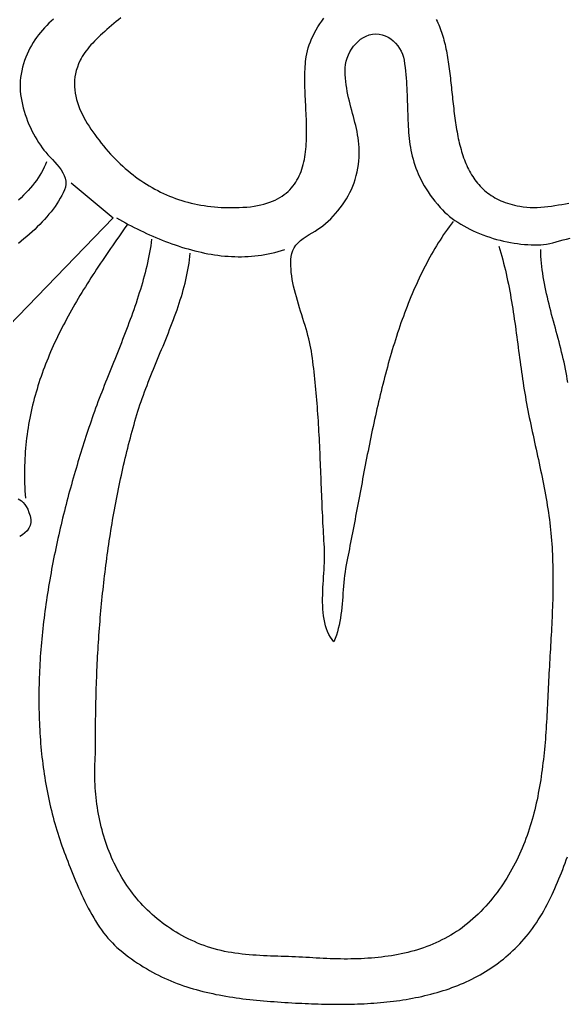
# Model space of a CAD drawing. Header units: millimetres. Extents: x 26 to 701, y 23 to 715.
# Drawn here: x 261.9 to 418.1, y 23.2 to 304.2 of the extents above; entities that cross this region are included whole.
import ezdxf

# ---------------------------------------------------------------- set-up
doc = ezdxf.new("R2010")
doc.units = ezdxf.units.MM
doc.layers.add('0_0_0', color=3, linetype='Continuous')

msp = doc.modelspace()

# ---------------------------------------------------------------- linework, layer by layer
at = {"layer": '0_0_0'}
for points in [[(271.55, 304.42), (270.89, 303.82), (270.24, 303.21), (269.61, 302.58), (268.99, 301.94), (268.4, 301.28), (267.82, 300.61), (267.26, 299.91), (266.72, 299.2), (266.21, 298.46), (265.71, 297.7), (265.24, 296.92), (264.8, 296.11), (264.38, 295.28), (263.99, 294.42), (263.63, 293.54), (263.3, 292.62), (263, 291.68), (262.73, 290.7), (262.49, 289.69), (262.29, 288.65), (262.15, 287.71), (262.06, 286.77), (262.02, 285.82), (262.02, 284.86), (262.06, 283.9), (262.15, 282.93), (262.28, 281.96), (262.45, 281), (262.65, 280.03), (262.88, 279.07), (263.15, 278.11), (263.45, 277.16), (263.78, 276.22), (264.14, 275.29), (264.53, 274.37), (264.93, 273.46), (265.36, 272.57), (265.81, 271.7), (266.28, 270.84), (266.77, 270.01), (267.27, 269.2), (267.79, 268.41), (268.31, 267.65), (268.79, 267.03), (269.33, 266.39), (269.93, 265.72), (270.57, 265.04), (271.22, 264.34), (271.88, 263.62), (272.52, 262.88), (273.13, 262.13), (273.68, 261.36), (274.17, 260.57), (274.58, 259.78), (274.87, 258.97), (275.05, 258.15), (275.09, 257.33), (274.98, 256.49), (274.69, 255.65), (274.31, 254.85), (273.91, 254.06), (273.46, 253.27), (272.99, 252.49), (272.49, 251.72), (271.97, 250.96), (271.41, 250.2), (270.83, 249.45), (270.23, 248.71), (269.6, 247.98), (268.96, 247.25), (268.29, 246.53), (267.6, 245.82), (266.89, 245.11), (266.17, 244.41), (265.42, 243.72), (264.67, 243.03), (263.9, 242.35), (263.11, 241.67), (262.32, 241.01), (261.51, 240.35)], [(290.71, 304.8), (290.04, 304.24), (289.36, 303.68), (288.7, 303.12), (288.04, 302.56), (287.39, 302.01), (286.76, 301.45), (286.13, 300.9), (285.52, 300.34), (284.93, 299.79), (284.35, 299.24), (283.79, 298.69), (283.24, 298.14), (282.72, 297.59), (282.22, 297.04), (281.74, 296.49), (281.28, 295.94), (280.85, 295.39), (280.45, 294.84), (280.07, 294.29), (279.73, 293.75), (279.41, 293.2), (279.13, 292.65), (278.69, 291.68), (278.33, 290.72), (278.03, 289.77), (277.81, 288.83), (277.64, 287.89), (277.54, 286.95), (277.5, 286.03), (277.51, 285.11), (277.58, 284.2), (277.7, 283.29), (277.87, 282.39), (278.08, 281.5), (278.34, 280.62), (278.64, 279.75), (278.98, 278.88), (279.35, 278.02), (279.76, 277.17), (280.19, 276.32), (280.66, 275.49), (281.15, 274.66), (281.67, 273.84), (282.2, 273.03), (282.75, 272.23), (283.32, 271.43), (283.9, 270.65), (284.53, 269.82), (285.17, 269), (285.82, 268.2), (286.48, 267.42), (287.14, 266.66), (287.81, 265.91), (288.49, 265.18), (289.18, 264.47), (289.88, 263.78), (290.58, 263.1), (291.29, 262.44), (292.01, 261.8), (292.73, 261.17), (293.47, 260.56), (294.21, 259.97), (294.96, 259.4), (295.72, 258.84), (296.48, 258.31), (297.26, 257.79), (298.04, 257.28), (298.83, 256.8), (299.63, 256.33), (300.44, 255.88), (301.26, 255.45), (302.08, 255.04), (302.91, 254.65), (303.75, 254.27), (304.6, 253.91), (305.46, 253.57), (306.33, 253.25), (307.2, 252.94), (308.09, 252.66), (308.98, 252.39), (309.88, 252.14), (310.79, 251.91), (311.71, 251.7), (312.64, 251.5), (313.58, 251.33), (314.52, 251.17), (315.48, 251.03), (316.44, 250.92), (317.41, 250.82), (318.39, 250.73), (319.39, 250.67), (320.39, 250.63), (321.39, 250.6), (322.41, 250.6), (323.44, 250.61), (324.48, 250.64), (325.52, 250.69), (326.64, 250.77), (327.71, 250.88), (328.74, 251.02), (329.72, 251.19), (330.66, 251.39), (331.56, 251.62), (332.41, 251.87), (333.23, 252.15), (334.01, 252.45), (334.75, 252.78), (335.45, 253.13), (336.12, 253.51), (336.75, 253.91), (337.34, 254.33), (337.91, 254.78), (338.44, 255.24), (338.94, 255.73), (339.4, 256.23), (339.84, 256.76), (340.25, 257.3), (340.63, 257.87), (340.98, 258.45), (341.31, 259.04), (341.61, 259.65), (341.89, 260.28), (342.14, 260.93), (342.37, 261.58), (342.58, 262.25), (342.77, 262.94), (342.94, 263.63), (343.09, 264.34), (343.22, 265.06), (343.33, 265.79), (343.43, 266.53), (343.51, 267.28), (343.58, 268.03), (343.63, 268.8), (343.67, 269.57), (343.7, 270.35), (343.72, 271.13), (343.73, 271.92), (343.73, 272.72), (343.72, 273.52), (343.71, 274.32), (343.68, 275.12), (343.66, 275.93), (343.63, 276.74), (343.59, 277.55), (343.55, 278.36), (343.51, 279.17), (343.47, 279.98), (343.43, 280.79), (343.39, 281.59), (343.35, 282.39), (343.32, 283.19), (343.28, 283.99), (343.26, 284.78), (343.24, 285.56), (343.22, 286.34), (343.21, 287.11), (343.21, 287.87), (343.22, 288.63), (343.24, 289.38), (343.27, 290.12), (343.32, 290.84), (343.37, 291.56), (343.44, 292.27), (343.52, 292.97), (343.62, 293.65), (343.78, 294.49), (343.97, 295.34), (344.21, 296.2), (344.49, 297.07), (344.81, 297.93), (345.17, 298.8), (345.57, 299.66), (346, 300.52), (346.46, 301.38), (346.96, 302.22), (347.49, 303.05), (348.05, 303.86), (348.63, 304.66)], [(380.69, 304.34), (380.94, 303.84), (381.18, 303.33), (381.41, 302.81), (381.63, 302.29), (381.84, 301.75), (382.04, 301.2), (382.23, 300.65), (382.41, 300.09), (382.59, 299.52), (382.75, 298.94), (382.91, 298.36), (383.06, 297.77), (383.21, 297.17), (383.34, 296.57), (383.48, 295.96), (383.6, 295.34), (383.72, 294.72), (383.83, 294.09), (383.94, 293.46), (384.05, 292.83), (384.15, 292.18), (384.24, 291.54), (384.33, 290.89), (384.42, 290.24), (384.5, 289.58), (384.59, 288.92), (384.66, 288.26), (384.74, 287.59), (384.82, 286.93), (384.89, 286.26), (384.96, 285.59), (385.03, 284.92), (385.1, 284.24), (385.17, 283.57), (385.24, 282.89), (385.31, 282.22), (385.38, 281.54), (385.46, 280.87), (385.53, 280.19), (385.6, 279.52), (385.68, 278.85), (385.76, 278.17), (385.84, 277.5), (385.93, 276.84), (386.01, 276.17), (386.11, 275.51), (386.2, 274.85), (386.3, 274.19), (386.41, 273.53), (386.51, 272.88), (386.63, 272.23), (386.75, 271.59), (386.87, 270.95), (387, 270.32), (387.14, 269.69), (387.29, 269.06), (387.44, 268.44), (387.6, 267.83), (387.77, 267.22), (387.94, 266.62), (388.13, 266.03), (388.32, 265.44), (388.52, 264.86), (388.73, 264.28), (388.95, 263.72), (389.18, 263.16), (389.42, 262.61), (389.67, 262.07), (389.94, 261.54), (390.21, 261.01), (390.5, 260.5), (390.79, 259.99), (391.1, 259.5), (391.43, 259.01), (391.76, 258.54), (392.11, 258.07), (392.47, 257.62), (392.85, 257.18), (393.24, 256.75), (393.64, 256.33), (394.06, 255.92), (394.5, 255.53), (394.95, 255.15), (395.41, 254.78), (395.9, 254.42), (396.39, 254.08), (396.91, 253.75), (397.44, 253.44), (397.99, 253.14), (398.56, 252.85), (399.15, 252.58), (399.75, 252.33), (400.37, 252.08), (401.02, 251.86), (401.68, 251.65), (402.36, 251.46), (403.06, 251.28), (403.78, 251.12), (404.52, 250.98), (405.52, 250.83), (406.52, 250.72), (407.52, 250.67), (408.53, 250.65), (409.54, 250.67), (410.54, 250.73), (411.55, 250.81), (412.56, 250.92), (413.56, 251.05), (414.56, 251.2), (415.56, 251.37), (416.56, 251.54), (417.54, 251.73), (418.52, 251.91)], [(385.52, 246.65), (384.97, 245.91), (384.42, 245.17), (383.88, 244.42), (383.34, 243.66), (382.82, 242.89), (382.3, 242.11), (381.79, 241.33), (381.29, 240.54), (380.8, 239.74), (380.31, 238.93), (379.83, 238.12), (379.36, 237.29), (378.9, 236.47), (378.44, 235.63), (377.99, 234.79), (377.54, 233.94), (377.11, 233.08), (376.68, 232.22), (376.26, 231.35), (375.84, 230.48), (375.43, 229.6), (375.03, 228.71), (374.63, 227.82), (374.24, 226.93), (373.85, 226.02), (373.47, 225.12), (373.1, 224.2), (372.74, 223.29), (372.37, 222.36), (372.02, 221.44), (371.67, 220.5), (371.33, 219.57), (370.99, 218.63), (370.65, 217.68), (370.33, 216.74), (370, 215.78), (369.68, 214.83), (369.37, 213.87), (369.06, 212.91), (368.76, 211.94), (368.46, 210.97), (368.17, 210), (367.88, 209.02), (367.59, 208.04), (367.31, 207.06), (367.04, 206.08), (366.77, 205.1), (366.5, 204.11), (366.23, 203.12), (365.97, 202.13), (365.72, 201.14), (365.46, 200.14), (365.21, 199.14), (364.97, 198.15), (364.73, 197.15), (364.49, 196.15), (364.25, 195.15), (364.02, 194.15), (363.79, 193.14), (363.56, 192.14), (363.34, 191.14), (363.12, 190.14), (362.9, 189.13), (362.69, 188.13), (362.47, 187.13), (362.26, 186.12), (362.06, 185.12), (361.85, 184.12), (361.65, 183.12), (361.45, 182.12), (361.25, 181.12), (361.05, 180.12), (360.85, 179.13), (360.66, 178.13), (360.47, 177.14), (360.28, 176.15), (360.09, 175.16), (359.9, 174.17), (359.71, 173.18), (359.53, 172.2), (359.34, 171.22), (359.16, 170.24), (358.98, 169.27), (358.79, 168.29), (358.61, 167.32), (358.43, 166.36), (358.25, 165.39), (358.07, 164.43), (357.89, 163.48), (357.72, 162.52), (357.54, 161.57), (357.36, 160.63), (357.18, 159.69), (357, 158.75), (356.82, 157.82), (356.64, 156.89), (356.46, 155.97), (356.28, 155.05), (356.1, 154.14), (355.92, 153.23), (355.74, 152.32), (355.56, 151.43), (355.37, 150.53), (355.19, 149.65), (355, 148.65), (354.83, 147.65), (354.68, 146.65), (354.56, 145.64), (354.45, 144.62), (354.35, 143.6), (354.26, 142.58), (354.18, 141.56), (354.1, 140.54), (354.02, 139.52), (353.94, 138.5), (353.85, 137.48), (353.75, 136.46), (353.64, 135.45), (353.51, 134.44), (353.36, 133.44), (353.19, 132.44), (353, 131.45), (352.77, 130.47), (352.52, 129.5), (352.23, 128.54), (351.9, 127.59), (351.52, 126.65), (350.98, 127.32), (350.51, 128.04), (350.08, 128.8), (349.71, 129.6), (349.4, 130.43), (349.13, 131.29), (348.9, 132.19), (348.72, 133.11), (348.57, 134.06), (348.46, 135.03), (348.38, 136.01), (348.33, 137.01), (348.3, 138.03), (348.3, 139.05), (348.31, 140.08), (348.34, 141.12), (348.39, 142.16), (348.45, 143.19), (348.51, 144.22), (348.57, 145.24), (348.64, 146.26), (348.7, 147.26), (348.76, 148.24), (348.81, 149.2), (348.85, 150.15), (348.87, 151.07), (348.87, 151.96), (348.86, 152.82), (348.81, 153.65), (348.75, 154.64), (348.68, 155.64), (348.62, 156.64), (348.57, 157.63), (348.51, 158.63), (348.46, 159.63), (348.4, 160.63), (348.35, 161.63), (348.31, 162.63), (348.26, 163.63), (348.21, 164.63), (348.17, 165.63), (348.13, 166.64), (348.08, 167.64), (348.04, 168.64), (348, 169.65), (347.96, 170.65), (347.92, 171.66), (347.88, 172.66), (347.84, 173.66), (347.8, 174.67), (347.76, 175.67), (347.72, 176.68), (347.68, 177.68), (347.64, 178.69), (347.59, 179.69), (347.55, 180.7), (347.5, 181.7), (347.46, 182.71), (347.41, 183.71), (347.36, 184.72), (347.31, 185.72), (347.25, 186.73), (347.2, 187.73), (347.14, 188.73), (347.08, 189.74), (347.01, 190.74), (346.95, 191.74), (346.88, 192.74), (346.8, 193.74), (346.73, 194.74), (346.65, 195.74), (346.57, 196.74), (346.48, 197.74), (346.39, 198.74), (346.3, 199.73), (346.2, 200.73), (346.09, 201.72), (345.99, 202.72), (345.88, 203.71), (345.76, 204.7), (345.64, 205.69), (345.51, 206.68), (345.38, 207.67), (345.24, 208.66), (345.1, 209.65), (344.96, 210.49), (344.78, 211.37), (344.58, 212.26), (344.36, 213.17), (344.11, 214.11), (343.84, 215.06), (343.56, 216.02), (343.27, 217), (342.96, 217.99), (342.65, 219), (342.33, 220.01), (342.01, 221.02), (341.7, 222.04), (341.39, 223.06), (341.09, 224.09), (340.8, 225.11), (340.53, 226.13), (340.27, 227.14), (340.03, 228.15), (339.82, 229.15), (339.64, 230.14), (339.48, 231.12), (339.36, 232.08), (339.28, 233.03), (339.23, 233.96), (339.23, 234.87), (339.27, 235.76), (339.36, 236.63), (339.5, 237.47), (339.76, 238.33), (340.16, 239.12), (340.68, 239.86), (341.31, 240.54), (342.02, 241.18), (342.79, 241.78), (343.6, 242.35), (344.44, 242.89), (345.29, 243.41), (346.13, 243.92), (346.93, 244.42), (347.68, 244.92), (348.35, 245.43), (349.12, 246.07), (349.87, 246.75), (350.6, 247.45), (351.32, 248.19), (352.01, 248.95), (352.68, 249.73), (353.33, 250.55), (353.94, 251.38), (354.53, 252.23), (355.08, 253.11), (355.6, 254), (356.08, 254.9), (356.52, 255.82), (356.92, 256.75), (357.28, 257.7), (357.59, 258.65), (357.9, 259.76), (358.16, 260.84), (358.36, 261.9), (358.53, 262.94), (358.64, 263.95), (358.71, 264.94), (358.75, 265.91), (358.75, 266.86), (358.71, 267.8), (358.64, 268.72), (358.55, 269.63), (358.42, 270.53), (358.28, 271.41), (358.11, 272.29), (357.93, 273.17), (357.73, 274.04), (357.52, 274.9), (357.3, 275.77), (357.07, 276.63), (356.84, 277.5), (356.61, 278.37), (356.38, 279.24), (356.15, 280.12), (355.93, 281.01), (355.72, 281.91), (355.52, 282.82), (355.33, 283.74), (355.17, 284.68), (355.02, 285.64), (354.89, 286.61), (354.79, 287.6), (354.72, 288.61), (354.68, 289.65), (354.71, 290.55), (354.82, 291.46), (355.01, 292.38), (355.29, 293.28), (355.64, 294.17), (356.06, 295.04), (356.55, 295.87), (357.11, 296.65), (357.73, 297.38), (358.4, 298.05), (359.13, 298.64), (359.92, 299.15), (360.74, 299.57), (361.62, 299.89), (362.53, 300.11), (363.47, 300.19), (364.39, 300.14), (365.28, 299.96), (366.14, 299.66), (366.96, 299.26), (367.73, 298.77), (368.45, 298.19), (369.11, 297.53), (369.71, 296.82), (370.24, 296.05), (370.69, 295.23), (371.06, 294.39), (371.34, 293.52), (371.53, 292.65), (371.68, 291.61), (371.82, 290.58), (371.93, 289.57), (372.04, 288.57), (372.12, 287.58), (372.2, 286.6), (372.26, 285.63), (372.32, 284.67), (372.36, 283.72), (372.4, 282.78), (372.43, 281.85), (372.46, 280.92), (372.49, 280.01), (372.51, 279.1), (372.54, 278.2), (372.56, 277.31), (372.59, 276.42), (372.62, 275.54), (372.66, 274.66), (372.71, 273.79), (372.76, 272.93), (372.83, 272.06), (372.9, 271.21), (372.99, 270.35), (373.09, 269.5), (373.21, 268.65), (373.35, 267.8), (373.5, 266.96), (373.68, 266.11), (373.87, 265.27), (374.09, 264.43), (374.33, 263.59), (374.6, 262.74), (374.89, 261.9), (375.22, 261.05), (375.57, 260.21), (375.95, 259.36), (376.37, 258.51), (376.82, 257.65), (377.31, 256.8), (377.83, 255.93), (378.39, 255.07), (378.99, 254.2), (379.64, 253.33), (380.32, 252.44), (381.05, 251.56), (381.82, 250.67), (382.45, 250), (383.11, 249.35), (383.8, 248.72), (384.52, 248.11), (385.27, 247.52), (386.05, 246.96), (386.86, 246.41), (387.69, 245.89), (388.54, 245.38), (389.41, 244.9), (390.31, 244.44), (391.22, 244), (392.14, 243.59), (393.08, 243.19), (394.04, 242.82), (395, 242.47), (395.98, 242.14), (396.96, 241.83), (397.94, 241.55), (398.94, 241.29), (399.93, 241.05), (400.92, 240.84), (401.92, 240.65), (402.91, 240.48), (403.89, 240.34), (404.87, 240.22), (405.84, 240.12), (406.81, 240.05), (407.76, 240), (408.69, 239.98), (409.62, 239.98), (410.52, 240.01), (411.33, 240.07), (412.18, 240.2), (413.07, 240.38), (413.99, 240.6), (414.94, 240.84), (415.91, 241.1), (416.9, 241.37), (417.9, 241.63), (418.9, 241.88)], [(269.52, 263.65), (269.23, 262.87), (268.9, 262.11), (268.53, 261.34), (268.12, 260.59), (267.67, 259.84), (267.19, 259.1), (266.68, 258.37), (266.13, 257.65), (265.56, 256.93), (264.95, 256.21), (264.32, 255.51), (263.66, 254.81), (262.97, 254.12), (262.26, 253.43), (261.53, 252.75)], [(276.52, 257.65), (288.52, 247.65), (250.52, 208.41)], [(289.52, 247.65), (290.35, 247.19), (291.18, 246.73), (292.02, 246.27), (292.86, 245.82), (293.71, 245.38), (294.57, 244.94), (295.43, 244.51), (296.3, 244.08), (297.18, 243.67), (298.06, 243.25), (298.94, 242.85), (299.84, 242.46), (300.73, 242.07), (301.63, 241.69), (302.54, 241.33), (303.45, 240.97), (304.36, 240.62), (305.28, 240.29), (306.2, 239.97), (307.13, 239.66), (308.06, 239.36), (308.99, 239.07), (309.92, 238.8), (310.86, 238.54), (311.8, 238.29), (312.75, 238.06), (313.69, 237.85), (314.64, 237.65), (315.59, 237.46), (316.54, 237.29), (317.49, 237.14), (318.45, 237.01), (319.4, 236.89), (320.36, 236.8), (321.32, 236.72), (322.28, 236.66), (323.23, 236.62), (324.19, 236.6), (325.15, 236.6), (326.11, 236.62), (327.07, 236.66), (328.02, 236.72), (328.98, 236.81), (329.94, 236.92), (330.89, 237.05), (331.84, 237.2), (332.8, 237.38), (333.75, 237.58), (334.69, 237.81), (335.64, 238.06), (336.58, 238.34), (337.52, 238.65)], [(292.52, 245.65), (291.92, 244.8), (291.32, 243.95), (290.72, 243.11), (290.12, 242.27), (289.53, 241.42), (288.94, 240.58), (288.36, 239.74), (287.78, 238.9), (287.2, 238.06), (286.62, 237.23), (286.06, 236.39), (285.49, 235.55), (284.93, 234.72), (284.37, 233.88), (283.82, 233.05), (283.28, 232.21), (282.73, 231.38), (282.2, 230.54), (281.66, 229.71), (281.14, 228.87), (280.62, 228.04), (280.1, 227.2), (279.59, 226.37), (279.08, 225.53), (278.58, 224.69), (278.09, 223.86), (277.6, 223.02), (277.12, 222.18), (276.64, 221.34), (276.18, 220.5), (275.71, 219.65), (275.26, 218.81), (274.81, 217.96), (274.36, 217.12), (273.93, 216.27), (273.5, 215.42), (273.08, 214.57), (272.66, 213.71), (272.25, 212.86), (271.85, 212), (271.46, 211.14), (271.08, 210.28), (270.7, 209.41), (270.33, 208.54), (269.97, 207.68), (269.61, 206.8), (269.27, 205.93), (268.93, 205.05), (268.6, 204.17), (268.29, 203.29), (267.97, 202.4), (267.67, 201.51), (267.38, 200.62), (267.09, 199.72), (266.82, 198.82), (266.55, 197.92), (266.3, 197.01), (266.05, 196.1), (265.81, 195.19), (265.58, 194.27), (265.37, 193.35), (265.16, 192.42), (264.96, 191.49), (264.77, 190.55), (264.6, 189.62), (264.43, 188.67), (264.27, 187.72), (264.13, 186.77), (263.99, 185.81), (263.87, 184.85), (263.75, 183.88), (263.65, 182.91), (263.56, 181.93), (263.48, 180.95), (263.41, 179.96), (263.36, 178.97), (263.31, 177.97), (263.28, 176.96), (263.26, 175.95), (263.25, 174.93), (263.25, 173.91), (263.26, 172.88), (263.29, 171.85), (263.33, 170.81), (263.38, 169.76), (263.45, 168.71), (263.52, 167.65)], [(299.52, 241.65), (299.39, 240.68), (299.25, 239.71), (299.09, 238.74), (298.92, 237.78), (298.73, 236.81), (298.54, 235.85), (298.33, 234.88), (298.11, 233.92), (297.88, 232.96), (297.64, 232), (297.39, 231.04), (297.14, 230.08), (296.87, 229.12), (296.59, 228.16), (296.3, 227.2), (296.01, 226.25), (295.71, 225.29), (295.4, 224.34), (295.08, 223.38), (294.76, 222.43), (294.43, 221.48), (294.1, 220.53), (293.76, 219.57), (293.41, 218.63), (293.06, 217.68), (292.71, 216.73), (292.35, 215.78), (291.99, 214.84), (291.62, 213.89), (291.25, 212.95), (290.88, 212), (290.51, 211.06), (290.14, 210.12), (289.76, 209.18), (289.38, 208.24), (289.01, 207.3), (288.63, 206.36), (288.25, 205.43), (287.88, 204.49), (287.5, 203.55), (287.13, 202.62), (286.75, 201.69), (286.38, 200.76), (286.01, 199.82), (285.65, 198.89), (285.29, 197.97), (284.93, 197.04), (284.57, 196.11), (284.22, 195.18), (283.88, 194.26), (283.54, 193.33), (283.2, 192.41), (282.87, 191.49), (282.55, 190.57), (282.23, 189.65), (281.94, 188.77), (281.64, 187.9), (281.35, 187.02), (281.06, 186.13), (280.77, 185.24), (280.48, 184.35), (280.19, 183.46), (279.91, 182.56), (279.62, 181.65), (279.34, 180.75), (279.06, 179.84), (278.78, 178.93), (278.5, 178.01), (278.23, 177.09), (277.95, 176.17), (277.68, 175.25), (277.41, 174.32), (277.15, 173.39), (276.88, 172.45), (276.62, 171.52), (276.36, 170.58), (276.11, 169.64), (275.85, 168.69), (275.6, 167.75), (275.35, 166.8), (275.1, 165.85), (274.86, 164.89), (274.62, 163.94), (274.38, 162.98), (274.14, 162.02), (273.91, 161.05), (273.68, 160.09), (273.45, 159.12), (273.23, 158.15), (273.01, 157.18), (272.79, 156.21), (272.58, 155.24), (272.37, 154.26), (272.16, 153.28), (271.96, 152.3), (271.76, 151.32), (271.56, 150.34), (271.37, 149.36), (271.18, 148.37), (271, 147.38), (270.82, 146.4), (270.64, 145.41), (270.47, 144.42), (270.3, 143.43), (270.13, 142.43), (269.97, 141.44), (269.81, 140.45), (269.66, 139.45), (269.51, 138.45), (269.37, 137.46), (269.23, 136.46), (269.09, 135.46), (268.96, 134.47), (268.84, 133.47), (268.72, 132.47), (268.6, 131.47), (268.49, 130.47), (268.38, 129.47), (268.28, 128.47), (268.18, 127.47), (268.09, 126.46), (268, 125.46), (267.92, 124.46), (267.84, 123.46), (267.77, 122.46), (267.71, 121.46), (267.65, 120.46), (267.59, 119.46), (267.54, 118.46), (267.5, 117.46), (267.46, 116.46), (267.42, 115.47), (267.4, 114.47), (267.37, 113.47), (267.36, 112.48), (267.35, 111.48), (267.34, 110.49), (267.35, 109.49), (267.35, 108.5), (267.37, 107.51), (267.39, 106.52), (267.42, 105.53), (267.45, 104.54), (267.49, 103.55), (267.53, 102.57), (267.58, 101.58), (267.64, 100.6), (267.71, 99.62), (267.78, 98.64), (267.86, 97.66), (267.94, 96.68), (268.04, 95.71), (268.13, 94.74), (268.24, 93.76), (268.35, 92.8), (268.47, 91.83), (268.6, 90.86), (268.73, 89.9), (268.88, 88.94), (269.02, 87.98), (269.18, 87.02), (269.34, 86.07), (269.51, 85.11), (269.69, 84.16), (269.88, 83.22), (270.07, 82.27), (270.27, 81.33), (270.48, 80.39), (270.7, 79.45), (270.92, 78.52), (271.16, 77.59), (271.4, 76.66), (271.65, 75.73), (271.9, 74.81), (272.17, 73.89), (272.44, 72.97), (272.72, 72.06), (273.01, 71.15), (273.31, 70.24), (273.62, 69.34), (273.93, 68.44), (274.26, 67.54), (274.59, 66.65), (274.91, 65.81), (275.24, 64.94), (275.58, 64.06), (275.92, 63.15), (276.28, 62.23), (276.65, 61.3), (277.03, 60.36), (277.42, 59.4), (277.82, 58.44), (278.24, 57.47), (278.66, 56.5), (279.09, 55.52), (279.54, 54.55), (280, 53.58), (280.47, 52.61), (280.95, 51.65), (281.44, 50.7), (281.94, 49.76), (282.46, 48.83), (282.99, 47.92), (283.53, 47.03), (284.08, 46.15), (284.64, 45.29), (285.22, 44.46), (285.81, 43.66), (286.42, 42.88), (287.03, 42.13), (287.66, 41.41), (288.31, 40.73), (288.96, 40.08), (289.63, 39.47), (290.45, 38.77), (291.27, 38.09), (292.1, 37.44), (292.93, 36.8), (293.76, 36.19), (294.6, 35.59), (295.45, 35.02), (296.3, 34.46), (297.15, 33.93), (298.01, 33.41), (298.87, 32.91), (299.73, 32.43), (300.6, 31.97), (301.47, 31.53), (302.35, 31.1), (303.23, 30.69), (304.12, 30.3), (305.01, 29.92), (305.9, 29.55), (306.8, 29.21), (307.7, 28.87), (308.61, 28.55), (309.52, 28.25), (310.43, 27.96), (311.35, 27.68), (312.27, 27.41), (313.2, 27.16), (314.13, 26.92), (315.06, 26.69), (316, 26.47), (316.94, 26.27), (317.88, 26.07), (318.83, 25.89), (319.78, 25.71), (320.73, 25.54), (321.69, 25.38), (322.65, 25.24), (323.62, 25.09), (324.58, 24.96), (325.56, 24.84), (326.53, 24.72), (327.51, 24.61), (328.49, 24.5), (329.48, 24.4), (330.46, 24.31), (331.46, 24.22), (332.45, 24.14), (333.45, 24.06), (334.45, 23.99), (335.46, 23.92), (336.46, 23.85), (337.47, 23.78), (338.49, 23.72), (339.5, 23.66), (340.52, 23.6), (341.45, 23.55), (342.38, 23.51), (343.31, 23.46), (344.24, 23.42), (345.17, 23.38), (346.11, 23.35), (347.04, 23.32), (347.98, 23.29), (348.92, 23.27), (349.85, 23.26), (350.79, 23.24), (351.73, 23.23), (352.67, 23.23), (353.61, 23.23), (354.54, 23.24), (355.48, 23.25), (356.42, 23.27), (357.35, 23.3), (358.29, 23.33), (359.22, 23.36), (360.16, 23.41), (361.09, 23.46), (362.02, 23.51), (362.95, 23.58), (363.87, 23.65), (364.8, 23.72), (365.72, 23.81), (366.64, 23.9), (367.56, 24), (368.48, 24.11), (369.39, 24.23), (370.3, 24.36), (371.21, 24.49), (372.11, 24.64), (373.01, 24.79), (373.91, 24.95), (374.8, 25.13), (375.69, 25.31), (376.58, 25.5), (377.46, 25.7), (378.34, 25.91), (379.21, 26.13), (380.08, 26.37), (380.94, 26.61), (381.8, 26.86), (382.66, 27.13), (383.51, 27.4), (384.35, 27.69), (385.19, 27.99), (386.02, 28.3), (386.84, 28.63), (387.67, 28.96), (388.48, 29.31), (389.29, 29.67), (390.09, 30.05), (390.88, 30.44), (391.67, 30.84), (392.45, 31.25), (393.23, 31.68), (393.99, 32.12), (394.75, 32.57), (395.51, 33.04), (396.25, 33.53), (396.99, 34.02), (397.71, 34.54), (398.43, 35.06), (399.15, 35.61), (399.85, 36.16), (400.54, 36.74), (401.23, 37.33), (401.91, 37.93), (402.58, 38.55), (403.23, 39.19), (403.88, 39.84), (404.52, 40.51), (405.15, 41.2), (405.77, 41.91), (406.38, 42.63), (406.98, 43.37), (407.57, 44.12), (408.15, 44.9), (408.72, 45.69), (409.28, 46.5), (409.83, 47.32), (410.36, 48.17), (410.89, 49.04), (411.4, 49.92), (411.9, 50.82), (412.39, 51.75), (412.87, 52.69), (413.33, 53.65), (413.75, 54.53), (414.16, 55.42), (414.56, 56.31), (414.95, 57.2), (415.33, 58.1), (415.71, 59), (416.08, 59.9), (416.44, 60.8), (416.79, 61.7), (417.14, 62.61), (417.48, 63.52), (417.81, 64.43), (418.14, 65.34)], [(398.52, 239.65), (398.83, 238.67), (399.12, 237.69), (399.4, 236.71), (399.67, 235.73), (399.93, 234.74), (400.18, 233.75), (400.42, 232.76), (400.65, 231.77), (400.87, 230.78), (401.08, 229.79), (401.28, 228.79), (401.48, 227.8), (401.67, 226.8), (401.85, 225.8), (402.03, 224.8), (402.2, 223.8), (402.37, 222.8), (402.53, 221.8), (402.68, 220.79), (402.84, 219.79), (402.98, 218.78), (403.13, 217.78), (403.27, 216.77), (403.41, 215.76), (403.55, 214.76), (403.68, 213.75), (403.82, 212.74), (403.95, 211.73), (404.08, 210.73), (404.21, 209.72), (404.35, 208.71), (404.48, 207.7), (404.62, 206.7), (404.75, 205.69), (404.89, 204.68), (405.03, 203.68), (405.18, 202.67), (405.33, 201.66), (405.48, 200.66), (405.63, 199.65), (405.79, 198.65), (405.96, 197.65), (406.13, 196.66), (406.3, 195.67), (406.49, 194.68), (406.67, 193.68), (406.86, 192.69), (407.06, 191.69), (407.26, 190.69), (407.47, 189.7), (407.67, 188.7), (407.88, 187.7), (408.1, 186.7), (408.31, 185.7), (408.53, 184.7), (408.75, 183.69), (408.97, 182.69), (409.19, 181.69), (409.4, 180.68), (409.62, 179.68), (409.84, 178.68), (410.06, 177.67), (410.27, 176.67), (410.48, 175.66), (410.69, 174.66), (410.9, 173.65), (411.1, 172.65), (411.3, 171.65), (411.49, 170.64), (411.68, 169.64), (411.87, 168.64), (412.05, 167.63), (412.22, 166.63), (412.38, 165.63), (412.54, 164.63), (412.69, 163.63), (412.84, 162.63), (412.97, 161.63), (413.1, 160.63), (413.21, 159.64), (413.32, 158.64), (413.42, 157.65), (413.51, 156.64), (413.59, 155.63), (413.66, 154.63), (413.73, 153.62), (413.79, 152.62), (413.84, 151.61), (413.88, 150.61), (413.91, 149.61), (413.94, 148.61), (413.97, 147.61), (413.98, 146.6), (413.99, 145.6), (414, 144.6), (414, 143.61), (413.99, 142.61), (413.98, 141.61), (413.96, 140.61), (413.94, 139.61), (413.92, 138.61), (413.89, 137.62), (413.86, 136.62), (413.82, 135.62), (413.78, 134.63), (413.74, 133.63), (413.7, 132.63), (413.65, 131.64), (413.6, 130.64), (413.55, 129.64), (413.5, 128.65), (413.44, 127.65), (413.39, 126.65), (413.33, 125.65), (413.27, 124.66), (413.21, 123.66), (413.15, 122.66), (413.1, 121.66), (413.04, 120.66), (412.98, 119.66), (412.92, 118.66), (412.87, 117.66), (412.81, 116.66), (412.76, 115.66), (412.71, 114.66), (412.66, 113.66), (412.61, 112.65), (412.56, 111.65), (412.52, 110.67), (412.48, 109.69), (412.43, 108.72), (412.38, 107.74), (412.33, 106.76), (412.28, 105.78), (412.23, 104.8), (412.17, 103.82), (412.11, 102.84), (412.04, 101.86), (411.98, 100.88), (411.9, 99.9), (411.83, 98.93), (411.75, 97.95), (411.66, 96.98), (411.57, 96), (411.48, 95.03), (411.38, 94.05), (411.27, 93.08), (411.16, 92.11), (411.04, 91.15), (410.91, 90.18), (410.78, 89.22), (410.64, 88.25), (410.5, 87.29), (410.34, 86.33), (410.18, 85.38), (410.01, 84.43), (409.83, 83.47), (409.64, 82.53), (409.45, 81.58), (409.24, 80.64), (409.03, 79.7), (408.8, 78.77), (408.57, 77.83), (408.32, 76.9), (408.06, 75.98), (407.8, 75.06), (407.52, 74.14), (407.23, 73.22), (406.93, 72.31), (406.62, 71.41), (406.29, 70.51), (405.95, 69.61), (405.6, 68.72), (405.24, 67.83), (404.86, 66.95), (404.47, 66.07), (404.07, 65.2), (403.65, 64.33), (403.22, 63.47), (402.77, 62.61), (402.31, 61.76), (401.83, 60.91), (401.34, 60.07), (400.83, 59.24), (400.31, 58.41), (399.77, 57.59), (399.21, 56.77), (398.64, 55.96), (398.05, 55.16), (397.44, 54.37), (396.82, 53.58), (396.17, 52.8), (395.51, 52.02), (394.83, 51.25), (394.14, 50.49), (393.42, 49.74), (392.69, 49), (391.95, 48.29), (391.19, 47.6), (390.43, 46.94), (389.66, 46.3), (388.88, 45.69), (388.09, 45.1), (387.3, 44.53), (386.49, 43.98), (385.67, 43.46), (384.85, 42.96), (384.02, 42.48), (383.18, 42.03), (382.34, 41.59), (381.48, 41.17), (380.62, 40.78), (379.76, 40.4), (378.88, 40.04), (378, 39.7), (377.11, 39.38), (376.22, 39.08), (375.32, 38.8), (374.41, 38.53), (373.5, 38.28), (372.59, 38.04), (371.66, 37.83), (370.74, 37.62), (369.81, 37.43), (368.87, 37.26), (367.93, 37.1), (366.98, 36.96), (366.04, 36.83), (365.08, 36.71), (364.13, 36.6), (363.17, 36.51), (362.2, 36.43), (361.24, 36.36), (360.27, 36.3), (359.29, 36.25), (358.32, 36.22), (357.34, 36.19), (356.36, 36.17), (355.38, 36.16), (354.4, 36.16), (353.42, 36.17), (352.43, 36.19), (351.44, 36.21), (350.46, 36.24), (349.47, 36.28), (348.48, 36.33), (347.49, 36.38), (346.5, 36.43), (345.51, 36.49), (344.52, 36.56), (343.54, 36.62), (342.54, 36.68), (341.55, 36.72), (340.54, 36.77), (339.54, 36.8), (338.53, 36.84), (337.52, 36.87), (336.5, 36.9), (335.48, 36.93), (334.46, 36.97), (333.45, 37.01), (332.43, 37.05), (331.41, 37.09), (330.39, 37.15), (329.37, 37.21), (328.35, 37.28), (327.33, 37.36), (326.32, 37.46), (325.31, 37.57), (324.3, 37.69), (323.3, 37.82), (322.3, 37.98), (321.31, 38.15), (320.32, 38.34), (319.34, 38.56), (318.36, 38.79), (317.39, 39.05), (316.43, 39.33), (315.47, 39.64), (314.52, 39.98), (313.57, 40.34), (312.63, 40.72), (311.71, 41.12), (310.8, 41.53), (309.91, 41.96), (309.03, 42.41), (308.17, 42.87), (307.32, 43.34), (306.49, 43.83), (305.67, 44.34), (304.87, 44.85), (304.09, 45.39), (303.32, 45.93), (302.56, 46.5), (301.82, 47.07), (301.09, 47.66), (300.38, 48.26), (299.69, 48.87), (299.01, 49.5), (298.34, 50.14), (297.69, 50.79), (297.05, 51.45), (296.43, 52.12), (295.82, 52.81), (295.23, 53.5), (294.65, 54.21), (294.09, 54.93), (293.54, 55.66), (293.01, 56.4), (292.49, 57.15), (291.99, 57.91), (291.5, 58.67), (291.02, 59.45), (290.56, 60.24), (290.12, 61.03), (289.68, 61.84), (289.27, 62.65), (288.86, 63.47), (288.48, 64.3), (288.1, 65.14), (287.74, 65.98), (287.4, 66.84), (287.06, 67.7), (286.75, 68.56), (286.44, 69.43), (286.16, 70.31), (285.88, 71.2), (285.62, 72.09), (285.37, 72.98), (285.14, 73.89), (284.92, 74.79), (284.72, 75.71), (284.53, 76.62), (284.35, 77.54), (284.19, 78.47), (284.04, 79.4), (283.91, 80.33), (283.78, 81.27), (283.68, 82.21), (283.58, 83.16), (283.5, 84.1), (283.44, 85.05), (283.39, 86), (283.35, 86.96), (283.32, 87.92), (283.31, 88.87), (283.31, 89.83), (283.33, 90.79), (283.36, 91.76), (283.4, 92.72), (283.45, 93.68), (283.52, 94.65), (283.52, 99.65), (283.52, 100.64), (283.53, 101.63), (283.53, 102.62), (283.54, 103.61), (283.55, 104.6), (283.56, 105.59), (283.57, 106.58), (283.59, 107.57), (283.61, 108.57), (283.63, 109.56), (283.65, 110.56), (283.68, 111.55), (283.71, 112.55), (283.74, 113.55), (283.77, 114.54), (283.81, 115.54), (283.84, 116.54), (283.88, 117.54), (283.93, 118.53), (283.97, 119.53), (284.02, 120.53), (284.07, 121.53), (284.12, 122.53), (284.18, 123.53), (284.24, 124.53), (284.3, 125.53), (284.36, 126.53), (284.43, 127.53), (284.5, 128.53), (284.57, 129.53), (284.64, 130.54), (284.72, 131.54), (284.8, 132.54), (284.88, 133.54), (284.97, 134.54), (285.06, 135.54), (285.15, 136.54), (285.24, 137.54), (285.34, 138.54), (285.44, 139.54), (285.54, 140.54), (285.65, 141.54), (285.75, 142.54), (285.87, 143.54), (285.98, 144.54), (286.1, 145.53), (286.22, 146.53), (286.34, 147.53), (286.47, 148.53), (286.6, 149.52), (286.73, 150.52), (286.87, 151.52), (287, 152.51), (287.15, 153.51), (287.29, 154.5), (287.44, 155.49), (287.59, 156.49), (287.75, 157.48), (287.9, 158.47), (288.06, 159.46), (288.23, 160.45), (288.4, 161.44), (288.57, 162.43), (288.74, 163.42), (288.92, 164.4), (289.1, 165.39), (289.28, 166.38), (289.47, 167.36), (289.66, 168.34), (289.86, 169.33), (290.06, 170.31), (290.26, 171.29), (290.46, 172.27), (290.67, 173.25), (290.88, 174.22), (291.1, 175.2), (291.32, 176.18), (291.54, 177.15), (291.76, 178.12), (291.99, 179.09), (292.23, 180.06), (292.46, 181.03), (292.71, 182), (292.95, 182.97), (293.2, 183.93), (293.45, 184.9), (293.7, 185.86), (293.96, 186.82), (294.23, 187.78), (294.49, 188.74), (294.76, 189.69), (295.04, 190.65), (295.31, 191.57), (295.59, 192.48), (295.89, 193.41), (296.19, 194.33), (296.51, 195.25), (296.83, 196.17), (297.17, 197.1), (297.51, 198.02), (297.86, 198.95), (298.21, 199.88), (298.57, 200.81), (298.94, 201.74), (299.31, 202.67), (299.69, 203.6), (300.07, 204.54), (300.45, 205.47), (300.84, 206.4), (301.22, 207.34), (301.61, 208.28), (302, 209.22), (302.38, 210.15), (302.77, 211.09), (303.16, 212.03), (303.54, 212.97), (303.92, 213.92), (304.29, 214.86), (304.66, 215.8), (305.03, 216.75), (305.39, 217.69), (305.74, 218.64), (306.09, 219.58), (306.43, 220.53), (306.76, 221.48), (307.09, 222.42), (307.4, 223.37), (307.7, 224.32), (308, 225.27), (308.28, 226.22), (308.55, 227.17), (308.8, 228.12), (309.04, 229.07), (309.27, 230.02), (309.49, 230.98), (309.69, 231.93), (309.87, 232.88), (310.04, 233.83), (310.19, 234.79), (310.32, 235.74), (310.43, 236.69), (310.52, 237.65)], [(418.23, 200.72), (418.09, 201.65), (417.93, 202.61), (417.76, 203.58), (417.57, 204.54), (417.37, 205.51), (417.17, 206.48), (416.95, 207.45), (416.72, 208.42), (416.48, 209.39), (416.24, 210.37), (415.99, 211.34), (415.74, 212.31), (415.48, 213.29), (415.22, 214.27), (414.95, 215.24), (414.69, 216.22), (414.42, 217.2), (414.16, 218.18), (413.89, 219.15), (413.63, 220.13), (413.38, 221.11), (413.12, 222.09), (412.88, 223.07), (412.64, 224.04), (412.41, 225.02), (412.18, 226), (411.97, 226.98), (411.77, 227.95), (411.58, 228.93), (411.4, 229.91), (411.23, 230.88), (411.08, 231.86), (410.95, 232.83), (410.83, 233.8), (410.73, 234.77), (410.65, 235.74), (410.59, 236.71), (410.54, 237.68), (410.52, 238.65)], [(261.42, 167.5), (261.93, 167.24), (262.43, 166.88), (262.9, 166.44), (263.35, 165.9), (263.77, 165.26), (264.16, 164.51), (264.53, 163.64), (264.86, 162.65), (265.07, 161.64), (265.06, 160.71), (264.87, 159.86), (264.51, 159.09), (264.01, 158.4), (263.39, 157.78), (262.67, 157.22), (261.88, 156.74)]]:
    msp.add_lwpolyline(points, dxfattribs=at)

doc.saveas('drawing.dxf')
